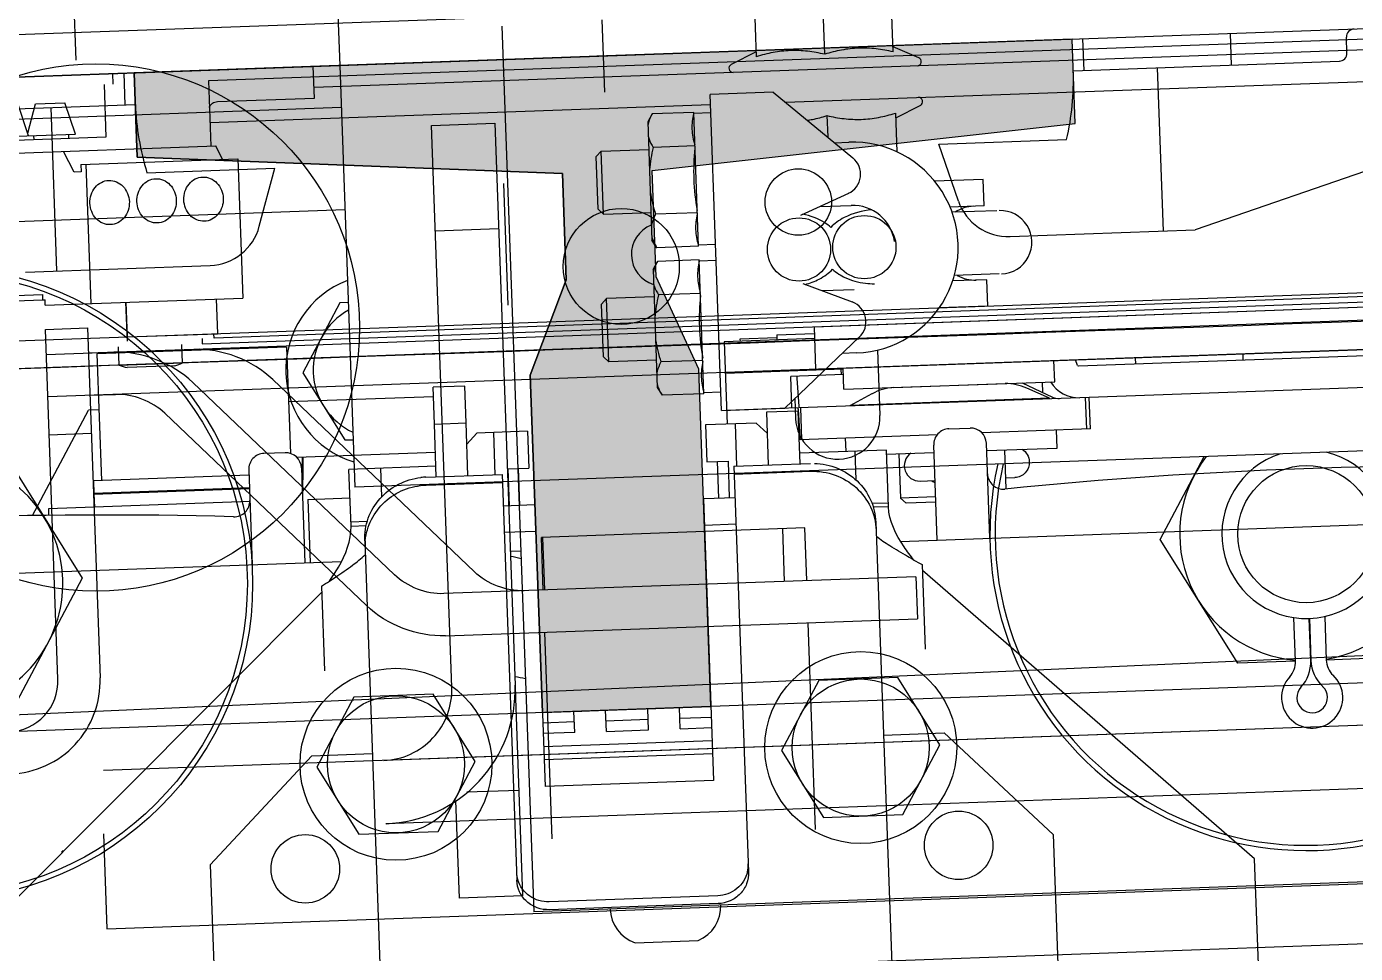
# Model space of a CAD drawing. Header units: millimetres. Extents: x 8884 to 18446, y 10737 to 16556.
# Drawn here: x 11234.43 to 11240.74, y 15458.84 to 15463.24 of the extents above; entities that cross this region are included whole.
import ezdxf

# ---------------------------------------------------------------- set-up
doc = ezdxf.new("R2010")
doc.units = ezdxf.units.MM
doc.linetypes.add('AXES', pattern=[2, 1.25, -0.25, 0.25, -0.25])
doc.linetypes.add('CACHE', pattern=[9.525, 6.35, -3.175])
for name, color, linetype in [('ENSAMBLES', 7, 'Continuous'), ('FEATURES', 7, 'Continuous'), ('ZAXE', 6, 'Continuous'), ('ZAXES', 7, 'Continuous'), ('ZMATERIEL', 7, 'Continuous')]:
    doc.layers.add(name, color=color, linetype=linetype)

msp = doc.modelspace()

# ---------------------------------------------------------------- linework, layer by layer
at = {"color": 252, "linetype": 'Continuous'}
for p, q in [((11235.8832, 15464.0514, 84.487), (11235.9192, 15463.052, 84.487)), ((11245.156, 15463.5844, 84.487), (11229.1663, 15463.0093, 84.487)), ((11228.9237, 15462.8005, 84.487), (11248.6759, 15463.5108, 84.487)), ((11238.5435, 15463.1169, 84.487), (11238.5335, 15463.3962, 84.487)), ((11237.8839, 15463.3729, 84.487), (11237.8939, 15463.0935, 84.487)), ((11238.2187, 15463.1052, 84.487), (11238.2097, 15463.3555, 84.487)), ((11243.8176, 15463.236, 84.487), (11235.7974, 15462.9476, 84.487)), ((11236.688, 15463.2378, 84.487), (11236.8389, 15459.0405, 84.487)), ((11240.1414, 15463.2039, 84.487), (11240.1468, 15463.054, 84.487)), ((11238.6643, 15463.0889, 84.487), (11238.5427, 15463.1403, 84.487)), ((11239.4419, 15463.1787, 84.487), (11239.4473, 15463.0288, 84.487)), ((11240.6951, 15463.1112, 84.487), (11240.6924, 15463.1862, 84.487)), ((11237.8931, 15463.117, 84.487), (11237.7755, 15463.0569, 84.487)), ((11238.0331, 15462.8779, 84.487), (11243.823, 15463.0861, 84.487)), ((11239.3973, 15463.027, 84.487), (11240.659, 15463.0724, 84.487)), ((11235.9192, 15463.052, 84.487), (11231.6719, 15462.8993, 84.487)), ((11234.8948, 15463.0152, 84.487), (11234.9002, 15462.8653, 84.487)), ((11235.9192, 15463.052, 84.487), (11235.991, 15461.0533, 84.487)), ((11239.8249, 15462.2669, 84.487), (11239.797, 15463.0414, 84.487)), ((11237.975, 15462.9259, 84.487), (11237.6752, 15462.9151, 84.487)), ((11237.7291, 15461.416, 84.487), (11237.6752, 15462.9151, 84.487)), ((11237.975, 15462.9259, 84.487), (11238.3529, 15462.614, 84.487)), ((11235.9263, 15462.8522, 84.487), (11228.9309, 15462.6006, 84.487)), ((11233.6885, 15462.8217, 84.487), (11234.9502, 15462.8671, 84.487)), ((11234.5783, 15462.0782, 84.487), (11234.5504, 15462.8527, 84.487)), ((11237.677, 15462.8651, 84.487), (11235.3034, 15462.7797, 84.487)), ((11237.4, 15462.8227, 84.487), (11237.3797, 15462.7844, 84.487)), ((11237.5982, 15462.8298, 84.487), (11237.4, 15462.8227, 84.487)), ((11237.6211, 15462.1951, 84.487), (11237.5982, 15462.8298, 84.487)), ((11237.6784, 15462.8276, 84.487), (11237.5984, 15462.8248, 84.487)), ((11238.554, 15462.8261, 84.487), (11238.5606, 15462.643, 84.487)), ((11238.6724, 15462.8628, 84.487), (11238.5548, 15462.8027, 84.487)), ((11236.3547, 15462.7675, 84.487), (11236.6545, 15462.7783, 84.487)), ((11236.4504, 15460.1042, 84.487), (11236.3547, 15462.7675, 84.487)), ((11236.6545, 15462.7783, 84.487), (11236.7503, 15460.115, 84.487)), ((11237.3797, 15462.7844, 84.487), (11237.3998, 15462.2247, 84.487)), ((11238.2292, 15462.8144, 84.487), (11238.2328, 15462.7131, 84.487)), ((11238.7594, 15462.6789, 84.487), (11239.366, 15462.7007, 84.487)), ((11237.1355, 15462.6205, 84.487), (11237.1595, 15462.6464, 84.487)), ((11237.1595, 15462.6464, 84.487), (11237.3844, 15462.6545, 84.487)), ((11237.1703, 15462.3466, 84.487), (11237.1595, 15462.6464, 84.487)), ((11237.6039, 15462.6711, 84.487), (11237.4057, 15462.664, 84.487)), ((11238.2655, 15462.6861, 84.487), (11238.3338, 15462.6886, 84.487)), ((11238.8527, 15462.409, 84.487), (11238.7594, 15462.6789, 84.487)), ((11237.1444, 15462.3706, 84.487), (11237.1355, 15462.6205, 84.487)), ((11240.9013, 15462.5924, 84.487), (11239.9748, 15462.2723, 84.487)), ((11235.0048, 15462.5439, 84.487), (11235.6114, 15462.5657, 84.487)), ((11235.5378, 15462.2898, 84.487), (11235.6114, 15462.5657, 84.487)), ((11238.9706, 15462.5114, 84.487), (11238.74, 15462.5031, 84.487)), ((11238.9751, 15462.3864, 84.487), (11238.9706, 15462.5114, 84.487)), ((11236.7185, 15461.9164, 84.487), (11236.6977, 15462.4933, 84.487)), ((11238.331, 15462.446, 84.487), (11238.1038, 15462.3416, 84.487)), ((11238.1947, 15462.3834, 84.487), (11238.3446, 15462.3888, 84.487)), ((11238.9751, 15462.3864, 84.487), (11238.8122, 15462.3806, 84.487)), ((11235.9438, 15462.3675, 84.487), (11229.1981, 15462.1249, 84.487)), ((11237.1444, 15462.3706, 84.487), (11237.1703, 15462.3466, 84.487)), ((11237.1703, 15462.3466, 84.487), (11237.3952, 15462.3546, 84.487)), ((11237.6153, 15462.3538, 84.487), (11237.4171, 15462.3467, 84.487)), ((11239.035, 15462.3636, 84.487), (11238.8227, 15462.356, 84.487)), ((11236.3726, 15462.2678, 84.487), (11236.6724, 15462.2786, 84.487)), ((11239.0979, 15462.2408, 84.487), (11239.9748, 15462.2723, 84.487)), ((11237.4228, 15462.188, 84.487), (11237.3998, 15462.2247, 84.487)), ((11237.6211, 15462.1951, 84.487), (11237.4228, 15462.188, 84.487)), ((11237.7008, 15462.203, 84.487), (11237.6209, 15462.2002, 84.487)), ((11237.6234, 15462.1302, 84.487), (11237.4252, 15462.1231, 84.487)), ((11237.6462, 15461.4956, 84.487), (11237.6234, 15462.1302, 84.487)), ((11237.7035, 15462.1281, 84.487), (11237.6236, 15462.1252, 84.487)), ((11234.4284, 15462.0728, 84.487), (11235.3053, 15462.1044, 84.487)), ((11246.7896, 15462.1221, 84.487), (11234.5275, 15461.6811, 84.487)), ((11237.4049, 15462.0849, 84.487), (11237.4252, 15462.1231, 84.487)), ((11237.4049, 15462.0849, 84.487), (11237.425, 15461.5251, 84.487)), ((11239.0458, 15462.0638, 84.487), (11238.8334, 15462.0561, 84.487)), ((11238.1154, 15462.0188, 84.487), (11238.3495, 15461.931, 84.487)), ((11238.9876, 15462.0367, 84.487), (11238.8248, 15462.0308, 84.487)), ((11238.9921, 15461.9118, 84.487), (11238.9876, 15462.0367, 84.487)), ((11237.1606, 15461.9209, 84.487), (11237.1847, 15461.9468, 84.487)), ((11237.4096, 15461.9549, 84.487), (11237.1847, 15461.9468, 84.487)), ((11237.1955, 15461.647, 84.487), (11237.1847, 15461.9468, 84.487)), ((11237.6291, 15461.9716, 84.487), (11237.4309, 15461.9644, 84.487)), ((11243.1381, 15461.9908, 84.487), (11238.1682, 15461.8121, 84.487)), ((11238.3589, 15461.989, 84.487), (11238.209, 15461.9837, 84.487)), ((11246.9967, 15461.9294, 84.487), (11234.5347, 15461.4813, 84.487)), ((11235.9195, 15461.9263, 84.487), (11235.7436, 15461.5948, 84.487)), ((11235.9596, 15461.9278, 84.487), (11235.9195, 15461.9263, 84.487)), ((11237.1696, 15461.6711, 84.487), (11237.1606, 15461.9209, 84.487)), ((11238.9921, 15461.9118, 84.487), (11238.7616, 15461.9035, 84.487)), ((11238.1682, 15461.8121, 84.487), (11238.1754, 15461.6122, 84.487)), ((11238.1754, 15461.6122, 84.487), (11244.4533, 15461.838, 84.487)), ((11234.5232, 15461.8011, 84.487), (11234.7231, 15461.8083, 84.487)), ((11234.5829, 15460.1421, 84.487), (11234.5232, 15461.8011, 84.487)), ((11234.7231, 15461.8083, 84.487), (11234.7827, 15460.1493, 84.487)), ((11238.1702, 15461.7571, 84.487), (11237.7424, 15461.7417, 84.487)), ((11237.9919, 15461.7607, 84.487), (11237.817, 15461.7544, 84.487)), ((11237.817, 15461.7544, 84.487), (11237.8174, 15461.7444, 84.487)), ((11237.9914, 15461.7757, 84.487), (11238.1693, 15461.7821, 84.487)), ((11237.9914, 15461.7757, 84.487), (11237.9923, 15461.7507, 84.487)), ((11238.3834, 15461.765, 84.487), (11238.0289, 15461.4268, 84.487)), ((11235.2277, 15461.7063, 84.487), (11234.7274, 15461.6883, 84.487)), ((11235.667, 15461.7171, 84.487), (11234.7676, 15461.6848, 84.487)), ((11234.7676, 15461.6848, 84.487), (11234.7891, 15461.0852, 84.487)), ((11235.667, 15461.7171, 84.487), (11235.6851, 15461.2125, 84.487)), ((11237.7424, 15461.7417, 84.487), (11237.7564, 15461.352, 84.487)), ((11238.3697, 15461.6892, 84.487), (11238.3014, 15461.6868, 84.487)), ((11238.4692, 15461.7042, 84.487), (11238.4804, 15461.393, 84.487)), ((11240.2011, 15461.6851, 84.487), (11240.2021, 15461.6551, 84.487)), ((11237.1696, 15461.6711, 84.487), (11237.1955, 15461.647, 84.487)), ((11237.4203, 15461.6551, 84.487), (11237.1955, 15461.647, 84.487)), ((11237.6405, 15461.6542, 84.487), (11237.4423, 15461.6471, 84.487)), ((11239.3092, 15461.5529, 84.487), (11239.3056, 15461.6529, 84.487)), ((11239.418, 15461.6302, 84.487), (11239.4074, 15461.6565, 84.487)), ((11240.8719, 15461.6792, 84.487), (11239.4229, 15461.627, 84.487)), ((11239.6914, 15461.6667, 84.487), (11239.6925, 15461.6367, 84.487)), ((11235.6023, 15461.563, 84.487), (11236.5583, 15460.6516, 84.487)), ((11235.7436, 15461.5948, 84.487), (11235.9428, 15461.2768, 84.487)), ((11238.3064, 15461.6119, 84.487), (11237.7478, 15461.5918, 84.487)), ((11238.3073, 15461.5869, 84.487), (11238.0577, 15461.578, 84.487)), ((11238.0631, 15461.428, 84.487), (11238.0577, 15461.578, 84.487)), ((11238.0867, 15461.5684, 84.487), (11238.0953, 15461.4365, 84.487)), ((11238.2984, 15461.5866, 84.487), (11238.2975, 15461.6116, 84.487)), ((11238.3099, 15461.517, 84.487), (11238.3063, 15461.6169, 84.487)), ((11235.2226, 15461.5493, 84.487), (11236.1786, 15460.6379, 84.487)), ((11248.7478, 15461.5121, 84.487), (11235.991, 15461.0533, 84.487)), ((11236.5117, 15461.5324, 84.487), (11236.3618, 15461.527, 84.487)), ((11236.368, 15461.3521, 84.487), (11236.3618, 15461.527, 84.487)), ((11236.5179, 15461.3575, 84.487), (11236.5117, 15461.5324, 84.487)), ((11237.425, 15461.5251, 84.487), (11237.448, 15461.4884, 84.487)), ((11237.6462, 15461.4956, 84.487), (11237.448, 15461.4884, 84.487)), ((11237.726, 15461.5035, 84.487), (11237.646, 15461.5006, 84.487)), ((11238.3099, 15461.517, 84.487), (11239.3092, 15461.5529, 84.487)), ((11238.3401, 15461.4405, 84.487), (11238.4442, 15461.4963, 84.487)), ((11238.5447, 15461.5253, 84.487), (11239.0744, 15461.5443, 84.487)), ((11239.1555, 15461.5474, 84.487), (11239.2987, 15461.4798, 84.487)), ((11239.2845, 15461.4745, 84.487), (11239.1767, 15461.5226, 84.487)), ((11239.2503, 15461.5508, 84.487), (11239.252, 15461.5018, 84.487)), ((11240.8999, 15461.5301, 84.487), (11239.473, 15461.4788, 84.487)), ((11234.7346, 15461.4885, 84.487), (11234.8551, 15461.4928, 84.487)), ((11236.3634, 15461.482, 84.487), (11235.6763, 15461.4573, 84.487)), ((11238.0773, 15461.473, 84.487), (11238.0807, 15461.3787, 84.487)), ((11239.473, 15461.4788, 84.487), (11238.0963, 15461.4292, 84.487)), ((11239.2845, 15461.4745, 84.487), (11238.3401, 15461.4405, 84.487)), ((11238.3402, 15461.438, 84.487), (11238.3401, 15461.4405, 84.487)), ((11239.2846, 15461.472, 84.487), (11239.2845, 15461.4745, 84.487)), ((11239.4545, 15461.4781, 84.487), (11239.4599, 15461.3282, 84.487)), ((11239.4784, 15461.3289, 84.487), (11239.473, 15461.4788, 84.487)), ((11234.462, 15460.9183, 84.487), (11234.7271, 15461.4181, 84.487)), ((11234.7771, 15461.4199, 84.487), (11234.7271, 15461.4181, 84.487)), ((11235.0897, 15461.4031, 84.487), (11236.0458, 15460.4916, 84.487)), ((11237.7291, 15461.416, 84.487), (11238.0289, 15461.4268, 84.487)), ((11238.0898, 15461.429, 84.487), (11237.7541, 15461.4169, 84.487)), ((11238.0919, 15461.4141, 84.487), (11237.942, 15461.4087, 84.487)), ((11237.942, 15461.4087, 84.487), (11237.951, 15461.1588, 84.487)), ((11238.0919, 15461.4141, 84.487), (11238.1009, 15461.1642, 84.487)), ((11238.0921, 15461.4258, 84.487), (11238.0925, 15461.4218, 84.487)), ((11238.0925, 15461.4218, 84.487), (11238.1011, 15461.2899, 84.487)), ((11238.1109, 15461.2797, 84.487), (11238.1056, 15461.4296, 84.487)), ((11234.5412, 15461.3014, 84.487), (11234.7411, 15461.3086, 84.487)), ((11236.368, 15461.3521, 84.487), (11236.5179, 15461.3575, 84.487)), ((11236.377, 15461.1022, 84.487), (11236.368, 15461.3521, 84.487)), ((11236.5269, 15461.1076, 84.487), (11236.5179, 15461.3575, 84.487)), ((11236.5697, 15461.3093, 84.487), (11236.5215, 15461.2575, 84.487)), ((11236.8096, 15461.3179, 84.487), (11236.5697, 15461.3093, 84.487)), ((11236.6481, 15461.3121, 84.487), (11236.6553, 15461.1122, 84.487)), ((11236.8096, 15461.3179, 84.487), (11236.8158, 15461.143, 84.487)), ((11237.8939, 15461.3569, 84.487), (11237.654, 15461.3483, 84.487)), ((11237.654, 15461.3483, 84.487), (11237.6603, 15461.1734, 84.487)), ((11237.7939, 15461.3533, 84.487), (11237.8011, 15461.1534, 84.487)), ((11237.8939, 15461.3569, 84.487), (11237.9456, 15461.3088, 84.487)), ((11239.4784, 15461.3289, 84.487), (11238.9638, 15461.3103, 84.487)), ((11239.3205, 15461.2381, 84.487), (11239.3175, 15461.3231, 84.487)), ((11235.9428, 15461.2768, 84.487), (11235.983, 15461.2782, 84.487)), ((11238.1017, 15461.2793, 84.487), (11238.7538, 15461.3028, 84.487)), ((11238.3205, 15461.2222, 84.487), (11238.3181, 15461.2871, 84.487)), ((11236.3729, 15461.2172, 84.487), (11235.7159, 15461.1935, 84.487)), ((11235.7405, 15461.0639, 84.487), (11235.7426, 15461.1945, 84.487)), ((11235.7447, 15461.1946, 84.487), (11235.7438, 15461.1442, 84.487)), ((11238.5114, 15461.229, 84.487), (11238.0991, 15461.2142, 84.487)), ((11238.3614, 15461.2236, 84.487), (11238.3663, 15461.0882, 84.487)), ((11238.521, 15460.9605, 84.487), (11238.5114, 15461.229, 84.487)), ((11238.5121, 15461.209, 84.487), (11238.7369, 15461.2171, 84.487)), ((11238.571, 15461.2112, 84.487), (11238.5786, 15461.0013, 84.487)), ((11238.9868, 15461.2261, 84.487), (11239.3205, 15461.2381, 84.487)), ((11239.0707, 15461.2291, 84.487), (11239.0773, 15461.0446, 84.487)), ((11235.7438, 15461.1442, 84.487), (11235.7418, 15461.0273, 84.487)), ((11236.3752, 15461.1522, 84.487), (11235.963, 15461.1374, 84.487)), ((11235.9727, 15460.8689, 84.487), (11235.963, 15461.1374, 84.487)), ((11236.1129, 15461.1428, 84.487), (11236.1178, 15461.0074, 84.487)), ((11236.7159, 15461.1394, 84.487), (11236.8158, 15461.143, 84.487)), ((11236.7159, 15461.1394, 84.487), (11236.7222, 15460.9645, 84.487)), ((11236.7659, 15461.1412, 84.487), (11236.7722, 15460.9663, 84.487)), ((11237.6603, 15461.1734, 84.487), (11237.7602, 15461.177, 84.487)), ((11237.7166, 15461.0002, 84.487), (11237.7103, 15461.1752, 84.487)), ((11237.7602, 15461.177, 84.487), (11237.7665, 15461.002, 84.487)), ((11235.4887, 15461.1103, 84.487), (11234.7516, 15461.0838, 84.487)), ((11234.7516, 15461.0838, 84.487), (11234.7538, 15461.0226, 84.487)), ((11238.6713, 15461.0822, 84.487), (11238.7417, 15461.0847, 84.487)), ((11239.0755, 15461.0967, 84.487), (11239.1207, 15461.0983, 84.487)), ((11235.4909, 15461.0491, 84.487), (11234.7538, 15461.0226, 84.487)), ((11234.7539, 15461.0201, 84.487), (11235.491, 15461.0466, 84.487)), ((11234.7539, 15461.0201, 84.487), (11234.7561, 15460.9589, 84.487)), ((11234.9412, 15461.0293, 84.487), (11234.9413, 15461.0268, 84.487)), ((11235.768, 15460.9953, 84.487), (11235.9679, 15461.0025, 84.487)), ((11235.768, 15460.9953, 84.487), (11235.7788, 15460.6955, 84.487)), ((11238.7445, 15461.0073, 84.487), (11238.5786, 15461.0013, 84.487)), ((11238.5786, 15461.0013, 84.487), (11238.6044, 15460.9772, 84.487)), ((11234.5382, 15460.9511, 84.487), (11234.5385, 15460.9181, 84.487)), ((11235.4932, 15460.9854, 84.487), (11234.5383, 15460.9511, 84.487)), ((11238.4429, 15460.9764, 84.487), (11238.5203, 15460.9792, 84.487)), ((11238.521, 15460.9605, 84.487), (11238.4492, 15460.958, 84.487)), ((11238.5788, 15460.7962, 84.487), (11243.8985, 15460.9875, 84.487)), ((11238.7454, 15460.9823, 84.487), (11238.6044, 15460.9772, 84.487)), ((11236.0494, 15460.8903, 84.487), (11235.972, 15460.8875, 84.487)), ((11235.9727, 15460.8689, 84.487), (11236.0445, 15460.8715, 84.487)), ((11238.1244, 15460.8599, 84.487), (11236.8752, 15460.815, 84.487)), ((11236.8842, 15460.5651, 84.487), (11236.8752, 15460.815, 84.487)), ((11236.8911, 15460.5654, 84.487), (11236.8821, 15460.8152, 84.487)), ((11238.0288, 15460.6063, 84.487), (11238.0198, 15460.8561, 84.487)), ((11238.1334, 15460.61, 84.487), (11238.1244, 15460.8599, 84.487)), ((11236.7274, 15460.7496, 84.487), (11236.7774, 15460.7514, 84.487)), ((11230.6071, 15460.5095, 84.487), (11235.9268, 15460.7008, 84.487)), ((11238.681, 15460.686, 84.487), (11238.6954, 15460.285, 84.487)), ((11238.6514, 15460.6287, 84.487), (11236.4132, 15460.5482, 84.487)), ((11238.6515, 15460.6287, 84.487), (11238.6586, 15460.4288, 84.487)), ((11240.2571, 15459.2905, 84.487), (11238.682, 15460.6581, 84.487)), ((11233.8911, 15459.9534, 84.487), (11248.6255, 15460.6008, 84.487)), ((11235.8338, 15460.5557, 84.487), (11234.361, 15459.0785, 84.487)), ((11235.8328, 15460.5836, 84.487), (11235.8472, 15460.1826, 84.487)), ((11236.4204, 15460.3483, 84.487), (11238.6586, 15460.4288, 84.487)), ((11247.3832, 15460.3623, 84.487), (11234.3517, 15459.8937, 84.487)), ((11236.9266, 15459.3859, 84.487), (11236.8913, 15460.3653, 84.487)), ((11238.1758, 15459.4308, 84.487), (11238.1405, 15460.4102, 84.487)), ((11247.3904, 15460.1625, 84.487), (11234.7986, 15459.7096, 84.487)), ((11247.3904, 15460.1625, 84.487), (11234.7986, 15459.7096, 84.487)), ((11247.6053, 15460.1702, 84.487), (11236.1277, 15459.7574, 84.487)), ((11236.7503, 15460.115, 84.487), (11236.7525, 15460.0523, 84.487)), ((11238.1903, 15460.1368, 84.487), (11238.0144, 15459.8053, 84.487)), ((11238.5653, 15460.1503, 84.487), (11238.1903, 15460.1368, 84.487)), ((11238.7645, 15459.8322, 84.487), (11238.5653, 15460.1503, 84.487)), ((11235.9867, 15460.0575, 84.487), (11235.8108, 15459.726, 84.487)), ((11236.3617, 15460.071, 84.487), (11235.9867, 15460.0575, 84.487)), ((11236.5609, 15459.753, 84.487), (11236.3617, 15460.071, 84.487)), ((11236.7525, 15460.0523, 84.487), (11236.7862, 15459.1157, 84.487)), ((11237.0299, 15459.99, 84.487), (11237.1798, 15459.9954, 84.487)), ((11237.0335, 15459.8901, 84.487), (11237.0299, 15459.99, 84.487)), ((11237.1834, 15459.8954, 84.487), (11237.1798, 15459.9954, 84.487)), ((11237.3797, 15460.0026, 84.487), (11237.5296, 15460.008, 84.487)), ((11237.3833, 15459.9026, 84.487), (11237.3797, 15460.0026, 84.487)), ((11237.5332, 15459.908, 84.487), (11237.5296, 15460.008, 84.487)), ((11236.8051, 15459.9819, 84.487), (11236.7551, 15459.9801, 84.487)), ((11237.0317, 15459.94, 84.487), (11236.8818, 15459.9346, 84.487)), ((11237.1816, 15459.9454, 84.487), (11237.3815, 15459.9526, 84.487)), ((11237.5314, 15459.958, 84.487), (11237.6813, 15459.9634, 84.487)), ((11247.4162, 15459.8632, 84.487), (11236.1385, 15459.4576, 84.487)), ((11237.0335, 15459.8901, 84.487), (11236.8836, 15459.8847, 84.487)), ((11237.1834, 15459.8954, 84.487), (11237.3833, 15459.9026, 84.487)), ((11237.5332, 15459.908, 84.487), (11237.6831, 15459.9134, 84.487)), ((11236.8858, 15459.8232, 84.487), (11237.6853, 15459.8519, 84.487)), ((11238.0144, 15459.8053, 84.487), (11238.2136, 15459.4872, 84.487)), ((11238.5887, 15459.5007, 84.487), (11238.7645, 15459.8322, 84.487)), ((11236.3851, 15459.4214, 84.487), (11236.5609, 15459.753, 84.487)), ((11235.8108, 15459.726, 84.487), (11236.01, 15459.408, 84.487)), ((11236.7682, 15459.6153, 84.487), (11236.5222, 15459.6065, 84.487)), ((11236.4864, 15459.1049, 84.487), (11236.4698, 15459.5669, 84.487)), ((11249.7306, 15459.5041, 84.487), (11236.8389, 15459.0405, 84.487)), ((11238.2136, 15459.4872, 84.487), (11238.5887, 15459.5007, 84.487)), ((11234.8155, 15458.9597, 84.487), (11248.3068, 15459.4449, 84.487)), ((11236.01, 15459.408, 84.487), (11236.3851, 15459.4214, 84.487)), ((11234.7993, 15459.4094, 84.487), (11234.8155, 15458.9597, 84.487)), ((11234.6093, 15459.3276, 84.487), (11234.6022, 15459.3273, 84.487)), ((11234.6024, 15459.3206, 84.487), (11234.6022, 15459.3273, 84.487)), ((11240.2751, 15458.7908, 84.487), (11240.2571, 15459.2905, 84.487)), ((11225.8815, 15458.3533, 84.487), (11247.3177, 15459.1242, 84.487)), ((11236.7862, 15459.1157, 84.487), (11236.4864, 15459.1049, 84.487)), ((11237.3195, 15458.8927, 84.487), (11237.6194, 15458.9035, 84.487))]:
    msp.add_line(p, q, dxfattribs=at)
at = {"color": 252, "linetype": 'CACHE'}
msp.add_circle((11238.0938, 15462.4048, 84.487), 0.1575, dxfattribs=at)
at = {"color": 252, "linetype": 'Continuous'}
for centre, radius in [((11237.2543, 15462.0994, 84.487), 0.275), ((11238.0969, 15462.1798, 84.487), 0.15), ((11238.4067, 15462.1909, 84.487), 0.15), ((11238.3895, 15459.8187, 84.487), 0.455), ((11236.1859, 15459.7395, 84.487), 0.455), ((11238.3895, 15459.8187, 84.487), 0.325), ((11236.1859, 15459.7395, 84.487), 0.325)]:
    msp.add_circle(centre, radius, dxfattribs=at)
for centre, radius, start, end in [((11240.7299, 15463.1875, 84.487), 0.0375, 92.05965, 182.05965), ((11238.6565, 15463.0704, 84.487), 0.02, 272.05965, 67.05965), ((11240.6576, 15463.1099, 84.487), 0.0375, 272.05965, 2.05965), ((11237.7846, 15463.0391, 84.487), 0.02, 117.05965, 272.05965), ((11238.1481, 15462.9821, 84.487), 1.25, 346.98959, 2.05965), ((11238.6633, 15462.8806, 84.487), 0.02, 297.05965, 92.05965), ((11236.1994, 15462.912, 84.487), 1.25, 182.05965, 197.12972), ((11237.5231, 15462.743, 84.487), 0.1452, 163.8272, 169.67409), ((11237.5379, 15462.7389, 84.487), 0.1605, 162.72019, 163.89947), ((11238.3517, 15462.1889, 84.487), 0.5, 272.05965, 92.05965), ((11238.2892, 15462.5369, 84.487), 0.1, 294.67952, 50.46651), ((11238.3517, 15462.1889, 84.487), 0.2, 8.42653, 92.05965), ((11238.9314, 15462.2098, 84.487), 0.175, 92.05965, 122.79943), ((11239.089, 15462.4906, 84.487), 0.25, 199.05965, 272.05965), ((11239.0513, 15462.2141, 84.487), 0.15, 272.05965, 92.05965), ((11235.2963, 15462.3542, 84.487), 0.25, 272.05965, 345.05965), ((11237.4523, 15462.1566, 84.487), 0.15, 111.89038, 252.22893), ((11237.5483, 15462.0434, 84.487), 0.1452, 163.82638, 169.67411), ((11237.5629, 15462.0394, 84.487), 0.1604, 162.75329, 163.89883), ((11236.1187, 15461.6083, 84.487), 0.455, 110.98112, 253.13819), ((11238.4518, 15462.3537, 84.487), 0.3361, 263.18968, 270.3999), ((11238.9314, 15462.2098, 84.487), 0.175, 241.31987, 272.05965), ((11236.1187, 15461.6083, 84.487), 0.325, 119.05977, 245.05954), ((11238.3144, 15461.8373, 84.487), 0.1, 313.6528, 69.43979), ((11239.4227, 15461.632, 84.487), 0.005, 202.05989, 272.05926), ((11237.565, 15461.5768, 84.487), 0.1452, 194.44522, 200.2921), ((11237.5795, 15461.5819, 84.487), 0.1605, 200.21984, 201.39912), ((11238.5622, 15461.2759, 84.487), 0.25, 94.02123, 118.17817), ((11239.0748, 15461.2943, 84.487), 0.25, 65.94114, 90.09807), ((11239.4227, 15461.632, 84.487), 0.155, 211.00101, 272.05964), ((11238.2806, 15461.3858, 84.487), 0.2, 182.05965, 2.05965), ((11238.6687, 15461.1546, 84.487), 0.0725, 125.6933, 272.05965), ((11238.7685, 15461.1494, 84.487), 0.0787, 236.38576, 238.06992), ((11238.7684, 15461.1494, 84.487), 0.0786, 238.08565, 250.36554), ((11236.5068, 15459.6302, 84.487), 1.1168, 75.90709, 78.56071), ((11240.8354, 15464.6542, 84.487), 4.5154, 240.93344, 241.50174), ((11233.4289, 15464.3398, 84.487), 4.4596, 302.61894, 303.19424), ((11234.343, 15460.1335, 84.487), 0.24, 272.05965, 2.05965), ((11234.343, 15460.1335, 84.487), 0.44, 272.05965, 2.05965), ((11236.1157, 15460.0922, 84.487), 0.635, 272.05965, 2.05965), ((11236.5419, 15458.8338, 84.487), 1.3361, 78.89528, 81.0877), ((11236.1157, 15460.0922, 84.487), 0.335, 272.05965, 2.05965), ((11237.3783, 15459.0599, 84.487), 0.1772, 182.05965, 250.63341), ((11237.5487, 15459.066, 84.487), 0.1772, 293.4859, 2.05965)]:
    msp.add_arc(centre, radius, start, end, dxfattribs=at)
for points, start_tangent, end_tangent in [([(11238.5435, 15463.1169, 84.487), (11238.4623, 15463.1312, 84.487), (11238.3803, 15463.1345, 84.487), (11238.2987, 15463.1253, 84.487), (11238.2187, 15463.1052, 84.487)], (-0.974337, 0.225094), (-0.955651, -0.294503)), ([(11238.2187, 15463.1052, 84.487), (11238.1375, 15463.1195, 84.487), (11238.0555, 15463.1228, 84.487), (11237.9739, 15463.1136, 84.487), (11237.8939, 15463.0935, 84.487)], (-0.974337, 0.225094), (-0.955651, -0.294503)), ([(11237.4, 15462.8227, 84.487), (11237.3955, 15462.8137, 84.487), (11237.3846, 15462.7866, 84.487)], (-0.468552, -0.883436), (-0.296977, -0.954885)), ([(11237.6038, 15462.6763, 84.487), (11237.591, 15462.7501, 84.487), (11237.5984, 15462.8246, 84.487)], (-0.281342, 0.959608), (0.211683, 0.977338)), ([(11238.2292, 15462.8144, 84.487), (11238.3104, 15462.8002, 84.487), (11238.3924, 15462.7968, 84.487), (11238.474, 15462.806, 84.487), (11238.554, 15462.8261, 84.487)], (0.974337, -0.225094), (0.955651, 0.294503)), ([(11238.1369, 15462.7922, 84.487), (11238.1602, 15462.7965, 84.487), (11238.2292, 15462.8144, 84.487)], (0.986548, 0.163472), (0.955651, 0.294503)), ([(11237.3822, 15462.7161, 84.487), (11237.3863, 15462.7029, 84.487), (11237.4057, 15462.664, 84.487)], (0.248106, -0.968733), (0.530802, -0.847496)), ([(11237.4057, 15462.664, 84.487), (11237.3879, 15462.5574, 84.487)], (-0.242641, -0.970116), (-0.072629, -0.997359)), ([(11237.615, 15462.3641, 84.487), (11237.5996, 15462.5121, 84.487), (11237.6043, 15462.6608, 84.487)], (-0.161821, 0.98682), (0.090516, 0.995895)), ([(11237.3917, 15462.4517, 84.487), (11237.4171, 15462.3467, 84.487)], (0.144086, -0.989565), (0.311701, -0.95018)), ([(11237.4171, 15462.3467, 84.487), (11237.4105, 15462.3334, 84.487), (11237.3974, 15462.293, 84.487)], (-0.468552, -0.883436), (-0.177877, -0.984053)), ([(11237.6209, 15462.2003, 84.487), (11237.6082, 15462.2741, 84.487), (11237.6155, 15462.3486, 84.487)], (-0.281342, 0.959608), (0.211683, 0.977338)), ([(11238.2183, 15462.3073, 84.487), (11238.1142, 15462.3472, 84.487)], (-0.845136, 0.534551), (-0.982659, 0.18542)), ([(11238.3112, 15462.3311, 84.487), (11238.2765, 15462.3094, 84.487)], (-0.885301, -0.465018), (-0.804554, -0.593879)), ([(11238.4416, 15462.3671, 84.487), (11238.3112, 15462.3311, 84.487)], (-0.997911, -0.064601), (-0.885301, -0.465018)), ([(11238.2482, 15462.2848, 84.487), (11238.2183, 15462.3073, 84.487)], (-0.744145, 0.668018), (-0.845136, 0.534551)), ([(11238.2765, 15462.3094, 84.487), (11238.2482, 15462.2848, 84.487)], (-0.804554, -0.593879), (-0.694236, -0.719747)), ([(11237.3993, 15462.2401, 84.487), (11237.4034, 15462.2268, 84.487), (11237.4228, 15462.188, 84.487)], (0.248106, -0.968733), (0.530802, -0.847496)), ([(11237.4252, 15462.1231, 84.487), (11237.4206, 15462.1141, 84.487), (11237.4097, 15462.0869, 84.487)], (-0.468552, -0.883436), (-0.296429, -0.955055)), ([(11237.6236, 15462.1252, 84.487), (11237.6162, 15462.0506, 84.487), (11237.6289, 15461.9766, 84.487)], (-0.211626, -0.977351), (0.281285, -0.959624)), ([(11238.2272, 15462.0612, 84.487), (11238.2554, 15462.0858, 84.487)], (0.804531, 0.593911), (0.694236, 0.719747)), ([(11238.2554, 15462.0858, 84.487), (11238.2853, 15462.0633, 84.487)], (0.744145, -0.668018), (0.845115, -0.534584)), ([(11238.2853, 15462.0633, 84.487), (11238.3149, 15462.0472, 84.487), (11238.412, 15462.02, 84.487)], (0.845115, -0.534584), (0.992962, -0.118437)), ([(11237.4073, 15462.0166, 84.487), (11237.4114, 15462.0033, 84.487), (11237.4309, 15461.9644, 84.487)], (0.248106, -0.968733), (0.530802, -0.847496)), ([(11238.1261, 15462.014, 84.487), (11238.1924, 15462.0396, 84.487)], (0.966801, 0.255529), (0.885272, 0.465073)), ([(11238.1924, 15462.0396, 84.487), (11238.2272, 15462.0612, 84.487)], (0.885272, 0.465073), (0.804531, 0.593911)), ([(11237.4309, 15461.9644, 84.487), (11237.413, 15461.8579, 84.487)], (-0.242641, -0.970116), (-0.072629, -0.997359)), ([(11237.6295, 15461.9615, 84.487), (11237.6247, 15461.8125, 84.487), (11237.6401, 15461.6643, 84.487)], (-0.090486, -0.995898), (0.161791, -0.986825)), ([(11237.4168, 15461.7521, 84.487), (11237.4423, 15461.6471, 84.487)], (0.144086, -0.989565), (0.311701, -0.95018)), ([(11235.2226, 15461.5493, 84.487), (11234.8479, 15461.6927, 84.487)], (-0.723787, 0.690024), (-0.999354, -0.03594)), ([(11235.6023, 15461.563, 84.487), (11235.2277, 15461.7063, 84.487)], (-0.723787, 0.690024), (-0.999354, -0.03594)), ([(11237.4423, 15461.6471, 84.487), (11237.4357, 15461.6338, 84.487), (11237.4226, 15461.5934, 84.487)], (-0.468552, -0.883436), (-0.177877, -0.984053)), ([(11237.6407, 15461.6492, 84.487), (11237.6333, 15461.5745, 84.487), (11237.646, 15461.5006, 84.487)], (-0.211626, -0.977351), (0.281285, -0.959624)), ([(11238.0861, 15461.579, 84.487), (11238.0863, 15461.5763, 84.487), (11238.0867, 15461.5684, 84.487)], (0.999354, 0.03594), (0.047197, -0.998886)), ([(11235.0897, 15461.4031, 84.487), (11234.8551, 15461.4928, 84.487)], (-0.723787, 0.690024), (-0.999354, -0.03594)), ([(11237.43, 15461.5233, 84.487), (11237.4338, 15461.5145, 84.487), (11237.448, 15461.4884, 84.487)], (0.364803, -0.931085), (0.530802, -0.847496)), ([(11238.0953, 15461.4365, 84.487), (11238.0959, 15461.4311, 84.487), (11238.0963, 15461.4292, 84.487)], (0.082904, -0.996557), (0.999354, 0.03594)), ([(11239.2987, 15461.4798, 84.487), (11239.3325, 15461.4737, 84.487)], (0.930847, -0.365408), (0.999354, 0.03594)), ([(11238.0915, 15461.4291, 84.487), (11238.0918, 15461.4283, 84.487), (11238.0921, 15461.4258, 84.487)], (0.999354, 0.03594), (0.104744, -0.994499)), ([(11238.1011, 15461.2899, 84.487), (11238.1015, 15461.282, 84.487), (11238.1017, 15461.2793, 84.487)], (0.047197, -0.998886), (0.999354, 0.03594)), ([(11239.1551, 15461.2325, 84.487), (11239.1792, 15461.2073, 84.487), (11239.1888, 15461.1733, 84.487)], (0.846168, -0.532917), (0.03594, -0.999354)), ([(11239.1888, 15461.1733, 84.487), (11239.17, 15461.1214, 84.487), (11239.1207, 15461.0983, 84.487)], (0.03594, -0.999354), (-0.999354, -0.03594)), ([(11238.6417, 15460.7076, 84.487), (11238.5948, 15460.7702, 84.487), (11238.521, 15460.9605, 84.487)], (-0.623052, 0.782181), (-0.03594, 0.999354)), ([(11235.8705, 15460.608, 84.487), (11235.9128, 15460.6738, 84.487), (11235.9727, 15460.8689, 84.487)], (0.565257, 0.824915), (-0.03594, 0.999354)), ([(11238.6417, 15460.7076, 84.487), (11238.6118, 15460.7244, 84.487), (11238.5271, 15460.7748, 84.487)], (-0.874042, 0.48585), (-0.8427, 0.538384)), ([(11235.8704, 15460.6079, 84.487), (11235.8991, 15460.6268, 84.487), (11235.9799, 15460.6832, 84.487)], (0.836817, 0.547483), (0.801844, 0.597534)), ([(11236.4132, 15460.5482, 84.487), (11236.1786, 15460.6379, 84.487)], (-0.999354, -0.03594), (-0.723787, 0.690024)), ([(11236.793, 15460.5618, 84.487), (11236.5583, 15460.6516, 84.487)], (-0.999354, -0.03594), (-0.723787, 0.690024)), ([(11236.4204, 15460.3483, 84.487), (11236.0458, 15460.4916, 84.487)], (-0.999354, -0.03594), (-0.723787, 0.690024))]:
    msp.add_spline(points, degree=3, dxfattribs=dict(at, start_tangent=start_tangent, end_tangent=end_tangent))
for points, knots in [([(11238.5271, 15460.7748, 84.487), (11238.5055, 15460.7886, 84.487), (11238.484, 15460.8034, 84.487), (11238.4637, 15460.8193, 84.487), (11238.4635, 15460.8194, 84.487)], [0, 0, 0, 0, 1.540788, 1.552976, 1.552976, 1.552976, 1.552976]), ([(11235.9799, 15460.6832, 84.487), (11236.0005, 15460.6986, 84.487), (11236.0208, 15460.7149, 84.487), (11236.04, 15460.7321, 84.487), (11236.0401, 15460.7323, 84.487)], [0, 0, 0, 0, 1.540781, 1.552955, 1.552955, 1.552955, 1.552955])]:
    msp.add_open_spline(points, degree=3, knots=knots, dxfattribs=at)
at = {"layer": 'ENSAMBLES', "color": 252, "linetype": 'Continuous'}
for p, q in [((11248.5002, 15463.4545, 84.487), (11235.2962, 15462.9796, 84.487)), ((11234.8456, 15462.9634, 84.487), (11234.8438, 15463.0134, 84.487)), ((11235.7992, 15462.8976, 84.487), (11235.7938, 15463.0475, 84.487)), ((11234.8015, 15462.9618, 84.487), (11234.8104, 15462.712, 84.487)), ((11235.2962, 15462.9796, 84.487), (11235.3074, 15462.6698, 84.487)), ((11235.3389, 15462.8811, 84.487), (11235.7992, 15462.8976, 84.487)), ((11234.4441, 15462.7188, 84.487), (11234.3938, 15462.8671, 84.487)), ((11234.4401, 15462.7308, 84.487), (11234.4765, 15462.8701, 84.487)), ((11234.4765, 15462.8701, 84.487), (11234.6164, 15462.8751, 84.487)), ((11234.6667, 15462.7268, 84.487), (11234.6164, 15462.8751, 84.487)), ((11234.0529, 15462.7048, 84.487), (11234.6667, 15462.7268, 84.487)), ((11234.8104, 15462.712, 84.487), (11234.0536, 15462.6848, 84.487)), ((11234.4701, 15462.6997, 84.487), (11234.4694, 15462.7197, 84.487)), ((11234.635, 15462.7057, 84.487), (11234.6343, 15462.7257, 84.487)), ((11233.9889, 15462.6224, 84.487), (11235.3314, 15462.6707, 84.487)), ((11234.6591, 15462.5464, 84.487), (11234.6101, 15462.6447, 84.487)), ((11235.3632, 15462.6068, 84.487), (11235.3314, 15462.6707, 84.487)), ((11234.6919, 15462.5826, 84.487), (11235.4358, 15462.6094, 84.487)), ((11234.6919, 15462.5826, 84.487), (11234.6931, 15462.5477, 84.487)), ((11234.7145, 15462.5835, 84.487), (11234.7383, 15461.9239, 84.487)), ((11235.4358, 15462.6094, 84.487), (11235.4595, 15461.9498, 84.487)), ((11234.6931, 15462.5477, 84.487), (11234.6591, 15462.5464, 84.487)), ((11234.0209, 15461.733, 84.487), (11248.532, 15462.2548, 84.487)), ((11248.3503, 15462.116, 84.487), (11233.6598, 15461.5877, 84.487)), ((11234.0132, 15461.9478, 84.487), (11234.5096, 15461.9657, 84.487)), ((11234.5096, 15461.9657, 84.487), (11234.5105, 15461.9407, 84.487)), ((11234.5105, 15461.9407, 84.487), (11234.5219, 15461.9411, 84.487)), ((11234.5228, 15461.9161, 84.487), (11234.5219, 15461.9411, 84.487)), ((11234.5228, 15461.9161, 84.487), (11235.4595, 15461.9498, 84.487)), ((11235.3334, 15461.9453, 84.487), (11235.3393, 15461.7804, 84.487)), ((11234.9054, 15461.9299, 84.487), (11234.9114, 15461.765, 84.487)), ((11234.9114, 15461.765, 84.487), (11235.3393, 15461.7804, 84.487)), ((11234.8737, 15461.6314, 84.487), (11234.8706, 15461.7185, 84.487)), ((11235.1735, 15461.6422, 84.487), (11235.1704, 15461.7293, 84.487)), ((11234.8737, 15461.6314, 84.487), (11235.1735, 15461.6422, 84.487)), ((11235.1365, 15461.628, 84.487), (11234.9116, 15461.6199, 84.487)), ((11238.8079, 15461.3298, 84.487), (11238.9079, 15461.3333, 84.487)), ((11238.7518, 15460.8024, 84.487), (11238.7357, 15461.2521, 84.487)), ((11239.0017, 15460.8114, 84.487), (11238.9855, 15461.2611, 84.487)), ((11235.66, 15461.2165, 84.487), (11235.56, 15461.213, 84.487)), ((11235.4878, 15461.1353, 84.487), (11235.5039, 15460.6856, 84.487)), ((11235.7376, 15461.1443, 84.487), (11235.7538, 15460.6946, 84.487))]:
    msp.add_line(p, q, dxfattribs=at)
for centre, radius, start, end in [((12113.463, -9387.026, 84.487), 24864.1843, 91.99331884, 92.02779769), ((11234.943, 15461.7921, 84.487), 0.175, 246.68272, 259.68603), ((11235.0929, 15461.7975, 84.487), 0.175, 284.43328, 297.43659), ((11238.8106, 15461.2548, 84.487), 0.075, 92.05965, 182.05965), ((11238.9106, 15461.2584, 84.487), 0.075, 2.05965, 92.05965), ((11235.5627, 15461.138, 84.487), 0.075, 92.05965, 182.05965), ((11235.6627, 15461.1416, 84.487), 0.075, 2.05965, 92.05965), ((11241.2995, 15438.6547, 84.487), 22.5, 88.44057, 95.67874), ((11239.0657, 15461.1189, 84.487), 0.075, 182.05965, 275.67874), ((11235.418, 15460.9877, 84.487), 0.075, 268.44057, 2.05965), ((11234.8037, 15438.421, 84.487), 22.5, 88.44057, 95.67874)]:
    msp.add_arc(centre, radius, start, end, dxfattribs=at)
for points, start_tangent, end_tangent in [([(11235.3003, 15462.8526, 84.487), (11235.316, 15462.873, 84.487), (11235.3389, 15462.8811, 84.487)], (0.384959, 0.922934), (0.999354, 0.03594)), ([(11234.8318, 15462.2975, 84.487), (11234.7957, 15462.3042, 84.487), (11234.7646, 15462.3258, 84.487), (11234.7431, 15462.3592, 84.487), (11234.7345, 15462.3991, 84.487), (11234.7402, 15462.4395, 84.487), (11234.7593, 15462.4742, 84.487), (11234.7888, 15462.4981, 84.487), (11234.8243, 15462.5073, 84.487)], (-0.999354, -0.03594), (0.999354, 0.03594)), ([(11234.8243, 15462.5073, 84.487), (11234.8603, 15462.5006, 84.487), (11234.8915, 15462.479, 84.487), (11234.913, 15462.4457, 84.487), (11234.9215, 15462.4058, 84.487), (11234.9159, 15462.3654, 84.487), (11234.8968, 15462.3306, 84.487), (11234.8673, 15462.3068, 84.487), (11234.8318, 15462.2975, 84.487)], (0.999354, 0.03594), (-0.999354, -0.03594)), ([(11235.0544, 15462.3055, 84.487), (11235.0184, 15462.3122, 84.487), (11234.9872, 15462.3338, 84.487), (11234.9657, 15462.3672, 84.487), (11234.9572, 15462.4071, 84.487), (11234.9628, 15462.4475, 84.487), (11234.9819, 15462.4822, 84.487), (11235.0114, 15462.5061, 84.487), (11235.0469, 15462.5154, 84.487)], (-0.999354, -0.03594), (0.999354, 0.03594)), ([(11235.0469, 15462.5154, 84.487), (11235.0829, 15462.5087, 84.487), (11235.1141, 15462.487, 84.487), (11235.1356, 15462.4537, 84.487), (11235.1441, 15462.4138, 84.487), (11235.1385, 15462.3734, 84.487), (11235.1194, 15462.3386, 84.487), (11235.0899, 15462.3148, 84.487), (11235.0544, 15462.3055, 84.487)], (0.999354, 0.03594), (-0.999354, -0.03594)), ([(11235.277, 15462.3135, 84.487), (11235.241, 15462.3202, 84.487), (11235.2098, 15462.3419, 84.487), (11235.1883, 15462.3752, 84.487), (11235.1798, 15462.4151, 84.487), (11235.1854, 15462.4555, 84.487), (11235.2045, 15462.4902, 84.487), (11235.234, 15462.5141, 84.487), (11235.2695, 15462.5234, 84.487)], (-0.999354, -0.03594), (0.999354, 0.03594)), ([(11235.2695, 15462.5234, 84.487), (11235.3055, 15462.5167, 84.487), (11235.3367, 15462.495, 84.487), (11235.3582, 15462.4617, 84.487), (11235.3667, 15462.4218, 84.487), (11235.3611, 15462.3814, 84.487), (11235.342, 15462.3466, 84.487), (11235.3125, 15462.3228, 84.487), (11235.277, 15462.3135, 84.487)], (0.999354, 0.03594), (-0.999354, -0.03594))]:
    msp.add_spline(points, degree=3, dxfattribs=dict(at, start_tangent=start_tangent, end_tangent=end_tangent))
at = {"layer": 'FEATURES', "color": 252, "linetype": 'Continuous'}
for p, q in [((11235.2675, 15461.7328, 84.487), (11248.2501, 15462.1997, 84.487)), ((11248.476, 15462.2328, 84.487), (11235.3233, 15461.7598, 84.487)), ((11234.0141, 15461.9229, 84.487), (11234.5105, 15461.9407, 84.487)), ((11234.9121, 15461.745, 84.487), (11234.9054, 15461.9299, 84.487)), ((11235.2666, 15461.7578, 84.487), (11235.2675, 15461.7328, 84.487)), ((11235.3233, 15461.7598, 84.487), (11235.3226, 15461.7798, 84.487))]:
    msp.add_line(p, q, dxfattribs=at)
at = {"layer": 'ZAXE', "color": 252, "linetype": 'AXES', "ltscale": 70}
msp.add_line((11234.5683, 15465.8343, 84.487), (11234.6674, 15463.078, 84.487), dxfattribs=at)
at = {"layer": 'ZAXES', "color": 252, "linetype": 'AXES', "ltscale": 70}
msp.add_line((11237.1622, 15463.2688, 84.487), (11237.1745, 15462.9251, 84.487), dxfattribs=at)
at = {"layer": 'ZMATERIEL', "color": 252, "linetype": 'Continuous', "ltscale": 70}
for p, q in [((11231.9217, 15462.9083, 84.487), (11242.415, 15463.2857, 84.487)), ((11239.4062, 15462.7772, 84.487), (11239.3918, 15463.1769, 84.487)), ((11239.4062, 15462.7772, 84.487), (11239.3918, 15463.1769, 84.487)), ((11237.9959, 15463.1267, 84.487), (11237.1388, 15463.0959, 84.487)), ((11234.9593, 15462.6173, 84.487), (11234.9449, 15463.017, 84.487)), ((11234.9593, 15462.6173, 84.487), (11234.9449, 15463.017, 84.487)), ((11237.4014, 15462.555, 84.487), (11239.4062, 15462.7772, 84.487)), ((11237.4014, 15462.555, 84.487), (11239.4062, 15462.7772, 84.487)), ((11236.9749, 15462.5397, 84.487), (11234.9593, 15462.6173, 84.487)), ((11236.9749, 15462.5397, 84.487), (11234.9593, 15462.6173, 84.487)), ((11236.993, 15462.0353, 84.487), (11236.9749, 15462.5397, 84.487)), ((11236.993, 15462.0353, 84.487), (11236.9749, 15462.5397, 84.487)), ((11237.4195, 15462.0506, 84.487), (11237.4014, 15462.555, 84.487)), ((11237.4195, 15462.0506, 84.487), (11237.4014, 15462.555, 84.487)), ((11236.8226, 15461.5836, 84.487), (11236.993, 15462.0353, 84.487)), ((11236.8226, 15461.5836, 84.487), (11236.993, 15462.0353, 84.487)), ((11237.6219, 15461.6123, 84.487), (11237.4195, 15462.0506, 84.487)), ((11237.6219, 15461.6123, 84.487), (11237.4195, 15462.0506, 84.487)), ((11236.8801, 15459.9846, 84.487), (11236.8226, 15461.5836, 84.487)), ((11237.6794, 15460.0133, 84.487), (11237.6219, 15461.6123, 84.487))]:
    msp.add_line(p, q, dxfattribs=at)
at = {"layer": 'ZMATERIEL', "color": 252, "linetype": 'Continuous'}
for p, q in [((11234.3308, 15461.2088, 84.487), (11234.6985, 15460.6216, 84.487)), ((11239.8096, 15460.8054, 84.487), (11240.0179, 15461.1982, 84.487)), ((11237.7886, 15461.1529, 84.487), (11238.1509, 15461.166, 84.487)), ((11237.7886, 15461.1529, 84.487), (11237.8578, 15459.2292, 84.487)), ((11237.79, 15461.1152, 84.487), (11238.1522, 15461.1282, 84.487)), ((11236.3271, 15461.1004, 84.487), (11236.6893, 15461.1134, 84.487)), ((11236.3284, 15461.0626, 84.487), (11236.6907, 15461.0757, 84.487)), ((11236.6893, 15461.1134, 84.487), (11236.7585, 15459.1896, 84.487)), ((11237.794, 15461.003, 84.487), (11237.6441, 15460.9976, 84.487)), ((11237.6441, 15460.9976, 84.487), (11237.6921, 15459.6629, 84.487)), ((11236.8446, 15460.9689, 84.487), (11236.6947, 15460.9635, 84.487)), ((11236.8446, 15460.9689, 84.487), (11236.8926, 15459.6341, 84.487)), ((11237.7985, 15460.8773, 84.487), (11237.6486, 15460.8719, 84.487)), ((11238.4611, 15460.8866, 84.487), (11238.5599, 15458.141, 84.487)), ((11236.8491, 15460.8431, 84.487), (11236.6992, 15460.8378, 84.487)), ((11240.1773, 15460.2183, 84.487), (11239.8096, 15460.8054, 84.487)), ((11236.0377, 15460.7994, 84.487), (11236.1364, 15458.0538, 84.487)), ((11234.6985, 15460.6216, 84.487), (11234.3739, 15460.0095, 84.487)), ((11240.4511, 15460.2281, 84.487), (11240.4436, 15460.4347, 84.487)), ((11240.5235, 15460.2307, 84.487), (11240.5163, 15460.4306, 84.487)), ((11240.5173, 15460.4306, 84.487), (11240.5245, 15460.2307, 84.487)), ((11240.5895, 15460.4402, 84.487), (11240.597, 15460.2333, 84.487)), ((11240.8697, 15460.2432, 84.487), (11240.597, 15460.2333, 84.487)), ((11240.4511, 15460.2281, 84.487), (11240.1773, 15460.2183, 84.487)), ((11238.4974, 15459.8776, 84.487), (11238.7847, 15459.8879, 84.487)), ((11238.7847, 15459.8879, 84.487), (11239.3024, 15459.4062, 84.487)), ((11235.305, 15459.2624, 84.487), (11235.7867, 15459.7801, 84.487)), ((11235.7867, 15459.7801, 84.487), (11236.074, 15459.7904, 84.487)), ((11237.6876, 15459.7886, 84.487), (11236.8881, 15459.7599, 84.487)), ((11237.6921, 15459.6629, 84.487), (11236.8926, 15459.6341, 84.487)), ((11239.3024, 15459.4062, 84.487), (11239.3419, 15458.3069, 84.487)), ((11235.305, 15459.2624, 84.487), (11235.3445, 15458.1632, 84.487)), ((11237.7118, 15459.1164, 84.487), (11236.9123, 15459.0877, 84.487)), ((11237.7131, 15459.0787, 84.487), (11236.9136, 15459.0499, 84.487))]:
    msp.add_line(p, q, dxfattribs=at)
at = {"layer": 'ZMATERIEL', "color": 252, "linetype": 'Continuous', "ltscale": 70, "elevation": 84.487}
msp.add_lwpolyline([(11234.9449, 15463.017), (11234.9593, 15462.6173), (11236.9749, 15462.5397), (11236.993, 15462.0353), (11236.8226, 15461.5836), (11236.8801, 15459.9846), (11237.6794, 15460.0133), (11237.6219, 15461.6123), (11237.4195, 15462.0506), (11237.4014, 15462.555), (11239.4062, 15462.7772), (11239.3918, 15463.1769)], close=True, dxfattribs=at)
at = {"layer": 'ZMATERIEL', "color": 252, "linetype": 'Continuous'}
for centre, radius in [((11234.7631, 15461.8097, 84.487), 1.25), ((11234.0062, 15460.5967, 84.487), 1.5), ((11234.0062, 15460.5967, 84.487), 1.475), ((11240.502, 15460.8303, 84.487), 0.325), ((11238.8539, 15459.3551, 84.487), 0.1625), ((11235.7559, 15459.2436, 84.487), 0.1625)]:
    msp.add_circle(centre, radius, dxfattribs=at)
for centre, radius, start, end in [((11240.502, 15460.8303, 84.487), 1.5, 167.18729, 16.93202), ((11240.502, 15460.8303, 84.487), 1.475, 166.92924, 17.19007), ((11234.0062, 15460.5967, 84.487), 0.6, 279.09606, 85.02325), ((11240.502, 15460.8303, 84.487), 0.6, 142.14344, 265.11945), ((11240.502, 15460.8303, 84.487), 0.4, 107.8002, 76.31911), ((11240.502, 15460.8303, 84.487), 0.6, 279.09606, 41.97586), ((11236.3378, 15460.8006, 84.487), 0.3, 92.05965, 96.42507), ((11236.3202, 15460.7717, 84.487), 0.2813, 174.40868, 182.04343), ((11240.3475, 15460.2244, 84.487), 0.1037, 317.33232, 2.05965), ((11240.3475, 15460.2244, 84.487), 0.1762, 317.33232, 2.05965), ((11240.7006, 15460.2371, 84.487), 0.1762, 182.05965, 226.78699), ((11240.7006, 15460.2371, 84.487), 0.1037, 182.05965, 226.78699), ((11240.5303, 15460.0558, 84.487), 0.145, 137.33232, 46.78699), ((11240.5303, 15460.0558, 84.487), 0.0725, 137.33232, 46.78699), ((11236.8986, 15459.2326, 84.487), 0.1416, 182.10916, 197.5029), ((11237.715, 15459.2619, 84.487), 0.1416, 346.82477, 2.01105)]:
    msp.add_arc(centre, radius, start, end, dxfattribs=at)
for points, start_tangent, end_tangent in [([(11238.1522, 15461.1282, 84.487), (11238.2678, 15461.1103, 84.487), (11238.3673, 15461.0509, 84.487), (11238.4357, 15460.9591, 84.487), (11238.4625, 15460.8489, 84.487)], (0.999354, 0.03594), (0.03594, -0.999354)), ([(11238.1697, 15461.166, 84.487), (11238.2795, 15461.1429, 84.487), (11238.3727, 15461.0823, 84.487), (11238.4362, 15460.9926, 84.487), (11238.461, 15460.8866, 84.487)], (0.99969, -0.024902), (0.03594, -0.999354)), ([(11236.0378, 15460.7994, 84.487), (11236.0545, 15460.9059, 84.487), (11236.1102, 15460.9992, 84.487), (11236.1972, 15461.0665, 84.487), (11236.3035, 15461.0986, 84.487)], (-0.03594, 0.999354), (0.993706, 0.112021)), ([(11236.0402, 15460.7991, 84.487), (11236.0694, 15460.8994, 84.487), (11236.1332, 15460.9834, 84.487), (11236.2234, 15461.0402, 84.487), (11236.3284, 15461.0626, 84.487)], (0.097298, 0.995255), (0.999354, 0.03594)), ([(11237.8528, 15459.2297, 84.487), (11237.8343, 15459.1857, 84.487), (11237.8021, 15459.1498, 84.487), (11237.7598, 15459.1259, 84.487), (11237.7118, 15459.1164, 84.487)], (-0.228247, -0.973603), (-0.999354, -0.03594)), ([(11237.8578, 15459.2292, 84.487), (11237.8484, 15459.1732, 84.487), (11237.8176, 15459.125, 84.487), (11237.7701, 15459.0918, 84.487), (11237.7131, 15459.0787, 84.487)], (0.03594, -0.999354), (-0.999354, -0.03594)), ([(11236.9136, 15459.0499, 84.487), (11236.8559, 15459.0589, 84.487), (11236.8061, 15459.0886, 84.487), (11236.7719, 15459.1345, 84.487), (11236.7585, 15459.1896, 84.487)], (-0.999354, -0.03594), (-0.03594, 0.999354)), ([(11236.9123, 15459.0877, 84.487), (11236.8638, 15459.0936, 84.487), (11236.8199, 15459.1144, 84.487), (11236.7853, 15459.1477, 84.487), (11236.7636, 15459.19, 84.487)], (-0.999354, -0.03594), (-0.301097, 0.953594))]:
    msp.add_spline(points, degree=3, dxfattribs=dict(at, start_tangent=start_tangent, end_tangent=end_tangent))
at = {"layer": 'ZMATERIEL', "color": 252, "linetype": 'Continuous', "ltscale": 70}
for points in [[(11234.9449, 15463.017, 84.487), (11234.9593, 15462.6173, 84.487), (11239.3918, 15463.1769, 84.487), (11239.4062, 15462.7772, 84.487)], [(11236.9749, 15462.5397, 84.487), (11239.3918, 15463.1769, 84.487), (11237.4014, 15462.555, 84.487), (11234.9449, 15463.017, 84.487)], [(11236.9749, 15462.5397, 84.487), (11237.4014, 15462.555, 84.487), (11236.9749, 15462.5397, 84.487), (11239.3918, 15463.1769, 84.487)], [(11239.3918, 15463.1769, 84.487), (11237.4014, 15462.555, 84.487), (11239.4062, 15462.7772, 84.487)], [(11236.9749, 15462.5397, 84.487), (11234.9593, 15462.6173, 84.487), (11234.9449, 15463.017, 84.487)], [(11234.9449, 15463.017, 84.487), (11234.9449, 15463.017, 84.487), (11236.9749, 15462.5397, 84.487), (11237.4014, 15462.555, 84.487)], [(11237.4014, 15462.555, 84.487), (11237.4195, 15462.0506, 84.487), (11236.9749, 15462.5397, 84.487), (11236.993, 15462.0353, 84.487)], [(11237.4195, 15462.0506, 84.487), (11237.6219, 15461.6123, 84.487), (11236.993, 15462.0353, 84.487), (11236.8226, 15461.5836, 84.487)], [(11237.6219, 15461.6123, 84.487), (11237.6794, 15460.0133, 84.487), (11236.8226, 15461.5836, 84.487), (11236.8801, 15459.9846, 84.487)]]:
    msp.add_solid(points, dxfattribs=at)

doc.saveas('drawing.dxf')
